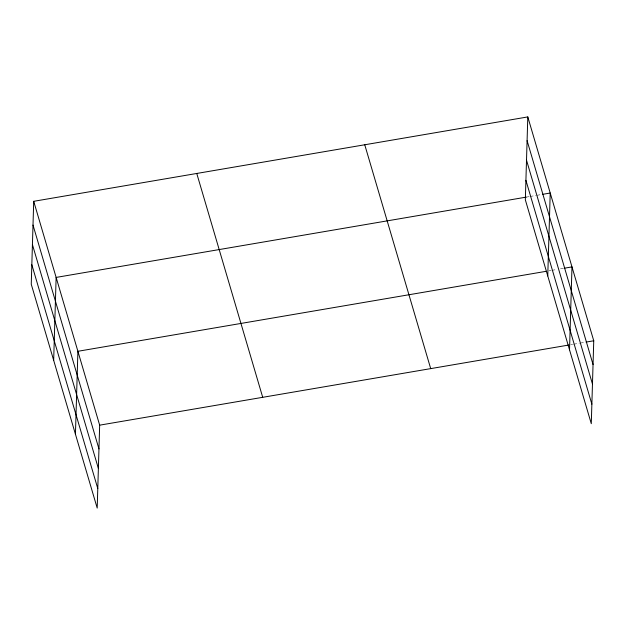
<?xml version="1.0" encoding="UTF-8"?>
<svg xmlns="http://www.w3.org/2000/svg" width="625" height="625" viewBox="0 0 625 625"><rect width="100%" height="100%" fill="white"/><g stroke="black" fill="none" stroke-linecap="round" stroke-linejoin="round"><path stroke-width="0.47" stroke-dasharray="3.12 2.34" d="M526.242 197.125L529.117 196.633M530.078 196.469L535.836 195.492M536.797 195.328L541.586 194.508M548.969 270.836L550.883 270.508M551.844 270.344L556.641 269.523M560.477 268.867L563.352 268.375M570.734 344.703L572.648 344.375M573.609 344.211L579.367 343.227M580.32 343.07L585.117 342.25"/><path stroke-width="0.94" d="M33.711 201.312L31.25 284.227L97.203 508.078L99.664 425.164L33.711 201.312L527.797 116.922L593.75 340.773L591.289 423.688L525.336 199.836L527.797 116.922M53.672 360.336L56.133 277.422L526.242 197.125M75.438 434.203L77.898 351.289L546.086 271.328M547.758 275.945L550.219 193.031L542.547 194.344M569.523 349.82L571.984 266.906L564.312 268.211M99.664 425.164L568.812 345.031M586.078 342.086L593.75 340.773M527.094 140.68L593.047 364.531M526.516 160.203L592.469 384.055M525.914 180.32L591.867 404.164M364.75 144.773L430.703 368.625M196.758 173.461L262.711 397.312M33.008 225.07L98.961 448.922M32.43 244.594L98.383 468.445M31.828 264.703L97.781 488.555"/></g></svg>
